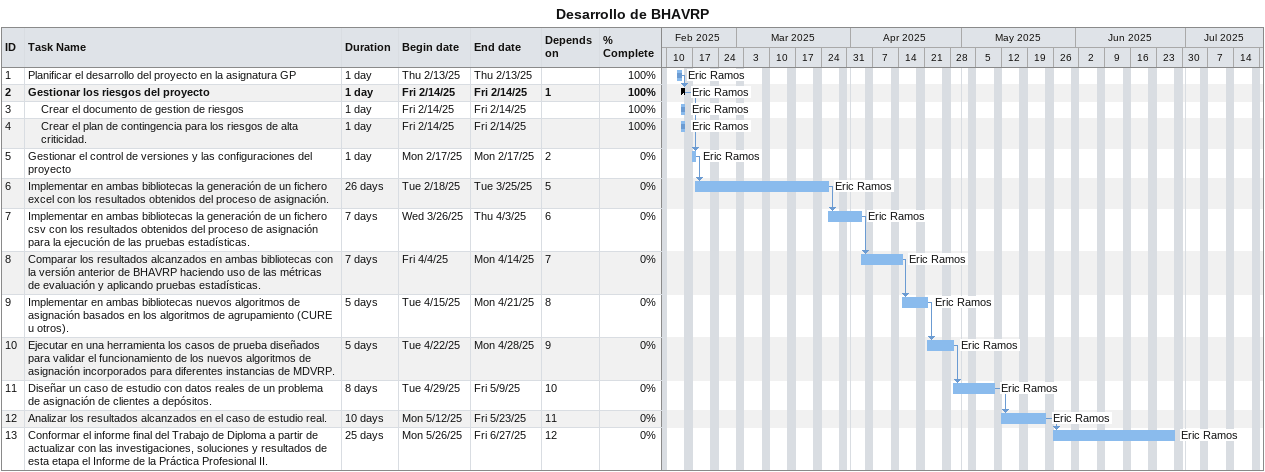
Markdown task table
Desarrollo de BHAVRP

| ID | Level | Task | Duration | Start | Finish | Predecessors | Resources | % complete |
|---|---|---|---|---|---|---|---|---|
| 1 | 1 | Planificar el desarrollo del proyecto en la asignatura GP | 1d | 2025-02-13 | 2025-02-13 |  | Eric Ramos | 100 |
| 2 | 1 | **Gestionar los riesgos del proyecto** | 1d | 2025-02-14 | 2025-02-14 | 1 | Eric Ramos | 100 |
| 3 | 2 | Crear el documento de gestion de riesgos | 1d | 2025-02-14 | 2025-02-14 |  | Eric Ramos | 100 |
| 4 | 2 | Crear el plan de contingencia para los riesgos de alta criticidad. | 1d | 2025-02-14 | 2025-02-14 |  | Eric Ramos | 100 |
| 5 | 1 | Gestionar el control de versiones y las configuraciones del proyecto | 1d | 2025-02-17 | 2025-02-17 | 2 | Eric Ramos | 0 |
| 6 | 1 | Implementar en ambas bibliotecas la generación de un fichero excel con los resultados obtenidos del proceso de asignación. | 26d | 2025-02-18 | 2025-03-25 | 5 | Eric Ramos | 0 |
| 7 | 1 | Implementar en ambas bibliotecas la generación de un fichero csv con los resultados obtenidos del proceso de asignación para la ejecución de las pruebas estadísticas. | 7d | 2025-03-26 | 2025-04-03 | 6 | Eric Ramos | 0 |
| 8 | 1 | Comparar los resultados alcanzados en ambas bibliotecas con la versión anterior de BHAVRP haciendo uso de las métricas de evaluación y aplicando pruebas estadísticas. | 7d | 2025-04-04 | 2025-04-14 | 7 | Eric Ramos | 0 |
| 9 | 1 | Implementar en ambas bibliotecas nuevos algoritmos de asignación basados en los algoritmos de agrupamiento (CURE u otros). | 5d | 2025-04-15 | 2025-04-21 | 8 | Eric Ramos | 0 |
| 10 | 1 | Ejecutar en una herramienta los casos de prueba diseñados para validar el funcionamiento de los nuevos algoritmos de asignación incorporados para diferentes instancias de MDVRP. | 5d | 2025-04-22 | 2025-04-28 | 9 | Eric Ramos | 0 |
| 11 | 1 | Diseñar un caso de estudio con datos reales de un problema de asignación de clientes a depósitos. | 8d | 2025-04-29 | 2025-05-09 | 10 | Eric Ramos | 0 |
| 12 | 1 | Analizar los resultados alcanzados en el caso de estudio real. | 10d | 2025-05-12 | 2025-05-23 | 11 | Eric Ramos | 0 |
| 13 | 1 | Conformar el informe final del Trabajo de Diploma a partir de actualizar con las investigaciones, soluciones y resultados de esta etapa el Informe de la Práctica Profesional II. | 25d | 2025-05-26 | 2025-06-27 | 12 | Eric Ramos | 0 |
